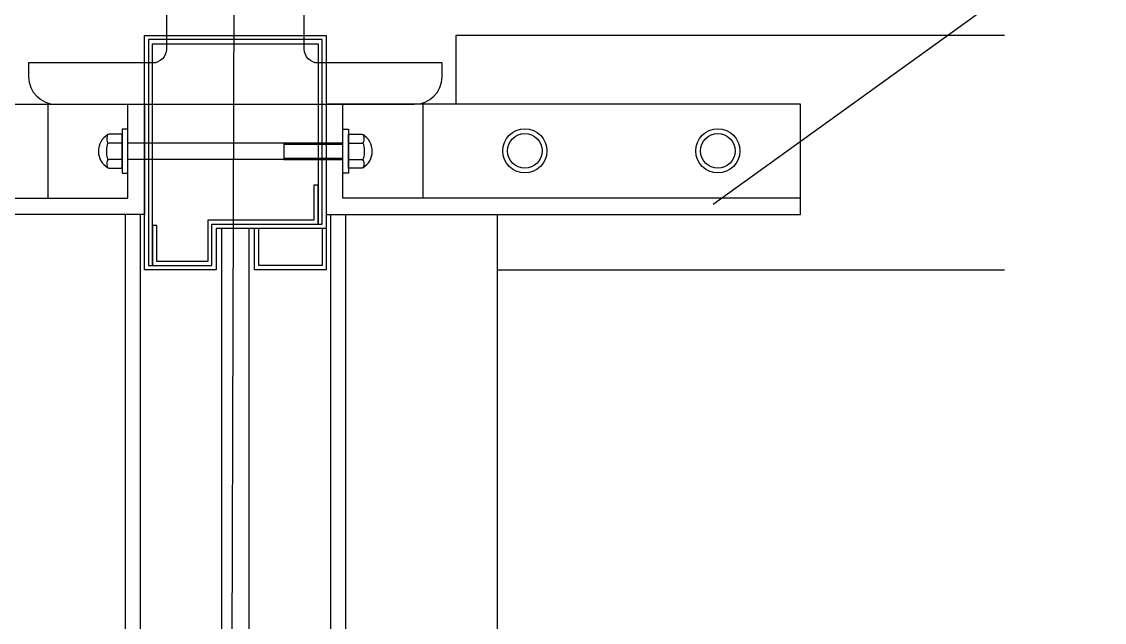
# Model space of a CAD drawing. Header units: metres. Extents: x 0 to 5442, y 0 to 7067.
# Drawn here: x 1451 to 2629, y 2646 to 3300 of the extents above; entities that cross this region are included whole.
import ezdxf

# ---------------------------------------------------------------- set-up
doc = ezdxf.new("R2010")
doc.units = ezdxf.units.M
for name, color, linetype in [('3', 3, 'Continuous'), ('7', 7, 'Continuous'), ('BH', 3, 'Continuous'), ('DIM', 3, 'Continuous')]:
    doc.layers.add(name, color=color, linetype=linetype)
doc.dimstyles.get("Standard").update_dxf_attribs({"dimtxt": 2.5, "dimasz": 2.5, "dimexe": 1.25, "dimexo": 0.625, "dimtad": 1, "dimcen": 2.5, "dimazin": 3, "dimtfac": 1, "dimtmove": 0, "dimatfit": 3})

msp = doc.modelspace()

# ---------------------------------------------------------------- hatches: boundary and pattern name
at = {"layer": 'BH'}
h = msp.add_hatch(dxfattribs=at)
h.set_pattern_fill('AR-RROOF', scale=500)
h.paths.add_polyline_path([(1398.6, 3029.5), (846.67, 3029.5), (846.67, 2217.46), (1398.6, 2241.09)])
h.paths.add_polyline_path([(2520.52, 3029.5), (1968.6, 3029.5), (1968.6, 2265.49), (2520.52, 2289.12)])
h.paths.add_polyline_path([(2520.52, 1988.84), (1968.6, 1965.21), (1968.6, 1019.24), (2520.52, 1019.24)])
h.paths.add_polyline_path([(1398.6, 1940.81), (846.67, 1917.18), (846.67, 1019.24), (1398.6, 1019.24)])

# ---------------------------------------------------------------- linework, layer by layer
at = {"layer": '3'}
for p, q in [((1479.64, 3209.5), (1479.64, 3107.5)), ((1887.55, 3209.5), (1887.55, 3107.5)), ((1560.6, 3167.23), (1545.91, 3167.23)), ((1736.19, 3167.5), (1800.6, 3167.5)), ((1736.19, 3166), (1800.6, 3166)), ((1806.6, 3167.23), (1821.28, 3167.23)), ((1560.6, 3149.32), (1545.91, 3149.32)), ((1736.19, 3151), (1800.6, 3151)), ((1736.19, 3149.5), (1800.6, 3149.5)), ((1806.6, 3149.32), (1821.28, 3149.32))]:
    msp.add_line(p, q, dxfattribs=at)
for points in [[(1584.6, 3029.5), (1584.6, 3284.5), (1782.6, 3284.5), (1782.6, 3074.5), (1662.6, 3074.5), (1662.6, 3029.5)], [(1589.1, 3280), (1589.1, 3034), (1593.6, 3034), (1593.6, 3275.5), (1773.6, 3275.5), (1773.6, 3079), (1778.1, 3079), (1778.1, 3280)], [(1566.6, 3134.5), (1566.6, 3182.5), (1560.6, 3182.5), (1560.6, 3134.5)], [(1800.6, 3134.5), (1800.6, 3182.5), (1806.6, 3182.5), (1806.6, 3134.5)], [(1736.19, 3149.5), (1566.6, 3149.5), (1566.6, 3167.5), (1736.19, 3167.5)], [(1598.1, 3038.5), (1598.1, 3077.69), (1593.6, 3077.69), (1593.6, 3034), (1658.1, 3034), (1658.1, 3079), (1773.6, 3079), (1773.6, 3121.37), (1769.1, 3121.37), (1769.1, 3083.5), (1653.6, 3083.5), (1653.6, 3038.5)]]:
    msp.add_lwpolyline(points, close=True, dxfattribs=at)
for points in [[(1068.6, 3107.5), (1068.6, 3209.5), (1566.6, 3209.5)], [(2298.6, 3107.5), (2298.6, 3209.5), (1800.6, 3209.5)], [(1782.6, 3074.5), (1782.6, 3029.5), (1704.6, 3029.5), (1704.6, 3074.5)], [(1778.1, 3074.5), (1778.1, 3034), (1709.1, 3034), (1709.1, 3074.5)]]:
    msp.add_lwpolyline(points, dxfattribs=at)
for points in [[(1560.6, 3176.87), (1545.91, 3176.87, 0.41), (1544.07, 3175.03, 0.15), (1544.07, 3169.07, 0.41), (1545.91, 3167.23, 0.41), (1544.07, 3165.4, 0.11), (1544.07, 3151.16, 0.41), (1545.91, 3149.32, 0.41), (1544.07, 3147.49, 0.16), (1544.07, 3141.98, 0.41), (1545.91, 3140.14), (1560.6, 3140.14)], [(1806.6, 3176.87), (1821.28, 3176.87, -0.41), (1823.12, 3175.03, -0.15), (1823.12, 3169.07, -0.41), (1821.28, 3167.23, -0.41), (1823.12, 3165.4, -0.11), (1823.12, 3151.16, -0.41), (1821.28, 3149.32, -0.41), (1823.12, 3147.49, -0.16), (1823.12, 3141.98, -0.41), (1821.28, 3140.14), (1806.6, 3140.14)]]:
    msp.add_lwpolyline(points, format="xyb", close=True, dxfattribs=at)
for centre, radius in [((1998.6, 3158.79), 24), ((2208.6, 3158.79), 24), ((1998.6, 3158.79), 18.81), ((2208.6, 3158.79), 18.81)]:
    msp.add_circle(centre, radius, dxfattribs=at)
for centre, start, end in [((1555.75, 3158.5), 121.1, 238.9), ((1811.45, 3158.5), 301.1, 58.9)]:
    msp.add_arc(centre, 21.06, start, end, dxfattribs=at)
at = {"layer": '7'}
for p, q in [((1563.6, 3089.5), (1563.6, 2248.15)), ((1580.1, 3089.5), (1580.1, 2248.86)), ((1787.1, 3089.5), (1787.1, 2257.72)), ((1803.6, 3089.5), (1803.6, 2258.42)), ((1968.6, 3089.5), (1968.6, 2265.49)), ((1968.6, 3029.5), (2520.52, 3029.5))]:
    msp.add_line(p, q, dxfattribs=at)
for points in [[(1782.6, 3254.5), (1773.6, 3254.5, -0.41), (1758.6, 3269.5), (1758.6, 3314.5), (1608.6, 3314.5), (1608.6, 3269.5, -0.41), (1593.6, 3254.5), (1584.6, 3254.5)], [(1584.6, 3254.5), (1458.6, 3254.5), (1458.6, 3239.5, 0.41), (1488.6, 3209.5), (1584.6, 3209.5)], [(1782.6, 3209.5), (1878.6, 3209.5, 0.41), (1908.6, 3239.5), (1908.6, 3254.5), (1782.6, 3254.5)]]:
    msp.add_lwpolyline(points, format="xyb", dxfattribs=at)
for points in [[(2520.52, 3284.5), (1923.6, 3284.5), (1923.6, 3209.5)], [(1584.6, 3209.5), (1782.6, 3209.5)], [(1698.6, 2253.93), (1698.6, 3074.5), (1668.6, 3074.5), (1668.6, 2530.91)]]:
    msp.add_lwpolyline(points, dxfattribs=at)
for points in [[(1584.6, 3089.5), (1068.6, 3089.5), (1068.6, 3107.5), (1566.6, 3107.5), (1566.6, 3209.5), (1584.6, 3209.5)], [(1782.6, 3089.5), (2298.6, 3089.5), (2298.6, 3107.5), (1800.6, 3107.5), (1800.6, 3209.5), (1782.6, 3209.5)]]:
    msp.add_lwpolyline(points, close=True, dxfattribs=at)
at = {"layer": 'DIM'}
msp.add_line((1674.33, 619.41), (1683.6, 3714.38), dxfattribs=at)

# ---------------------------------------------------------------- leaders
msp.add_leader([(2203.34, 3100.96), (2629.15, 3407.75)], dimstyle='Standard', dxfattribs=at)

doc.saveas('drawing.dxf')
